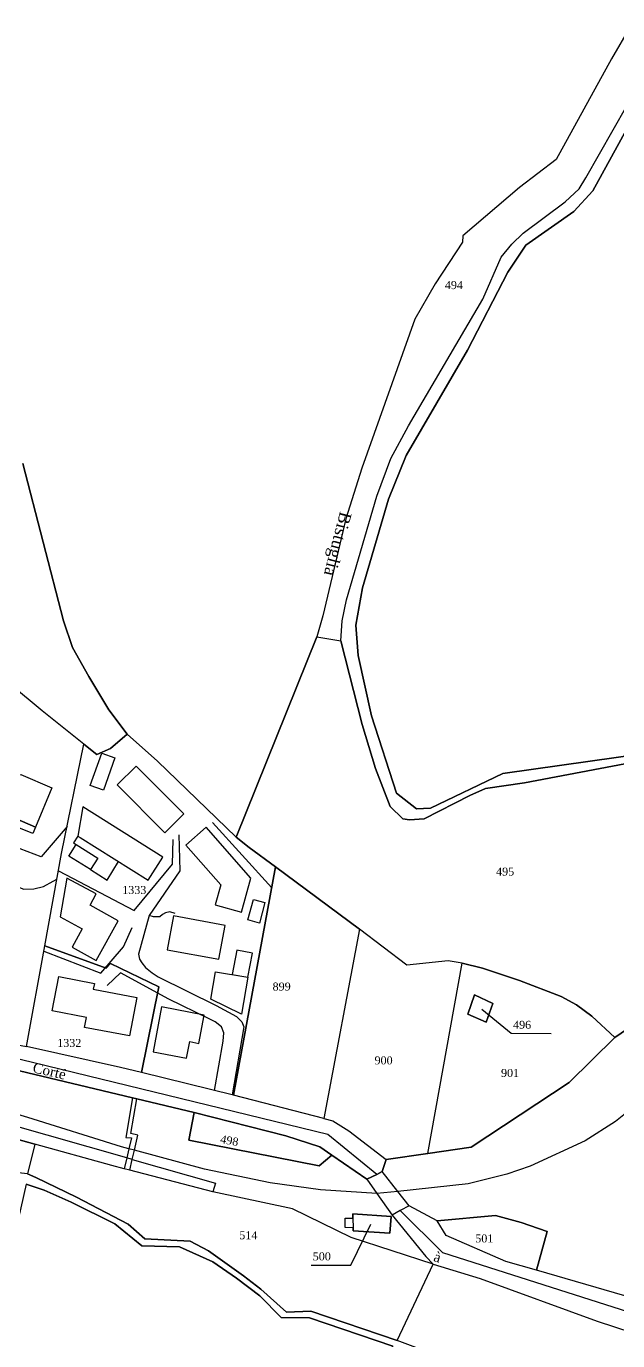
# Model space of a CAD drawing. Extents: x 1206804 to 1210977, y 6152742 to 6157901.
# Drawn here: x 1208997.2 to 1209145.1, y 6153739.8 to 6154068.4 of the extents above; entities that cross this region are included whole.
import ezdxf

# ---------------------------------------------------------------- set-up
doc = ezdxf.new("R2010")
doc.units = 0
doc.linetypes.add('CONTINU', pattern=[0])
for name, color, linetype in [('1LIEUDIT', 7, 'CONTINU'), ('1PARCELLE', 7, 'CONTINU'), ('1SUBDSECT', 7, 'CONTINU'), ('1TRONFLUV', 7, 'CONTINU'), ('1TROUPARCELLE', 7, 'CONTINU'), ('1ZONCOMM', 7, 'CONTINU'), ('3BATIDUR', 7, 'CONTINU'), ('3BATILEGER', 7, 'CONTINU'), ('3CHEMIN', 7, 'CONTINU'), ('3FLECHEPAR', 7, 'CONTINU'), ('3PARCELLETEX', 7, 'CONTINU'), ('3PISCINE', 7, 'CONTINUOUS'), ('3SNCF', 7, 'CONTINU'), ('3TOPOLINE', 7, 'CONTINU'), ('3TRONFLUVTEX', 7, 'CONTINU'), ('3ZONCOMMTEX', 7, 'CONTINU')]:
    doc.layers.add(name, color=color, linetype=linetype)
doc.styles.get("Standard").update_dxf_attribs({"font": 'Times New Roman'})

msp = doc.modelspace()

# ---------------------------------------------------------------- linework, layer by layer
at = {"layer": '1LIEUDIT'}
for points in [[(1209159.45, 6153887.69), (1209116.31, 6153881.64), (1209098.25, 6153872.98), (1209094.73, 6153872.81), (1209089.77, 6153876.66), (1209083.52, 6153896), (1209080.14, 6153911.09), (1209079.59, 6153918.66), (1209081.25, 6153928.05), (1209087.71, 6153950.17), (1209092.19, 6153961.07), (1209107.48, 6153987.45), (1209117.57, 6154006.93), (1209122.05, 6154013.69), (1209134.1, 6154022.09), (1209138.81, 6154027.2), (1209156.08, 6154058.67)], [(1208995.47, 6153807.3), (1209023.69, 6153800.58), (1209024.82, 6153800.32), (1209039.17, 6153796.91), (1209062.1, 6153791.09), (1209070.56, 6153788.29), (1209073.56, 6153786.22), (1209082.3, 6153780.21), (1209084.81, 6153781.42), (1209086.19, 6153782.1), (1209087.13, 6153785.13), (1209097.59, 6153786.67), (1209108.37, 6153788.23), (1209132.93, 6153804.4), (1209144.34, 6153815.6), (1209170.5, 6153833.54)], [(1209170.5, 6153833.54), (1209144.34, 6153815.6), (1209132.93, 6153804.4), (1209108.37, 6153788.23), (1209097.59, 6153786.67), (1209087.13, 6153785.13), (1209086.19, 6153782.1), (1209084.81, 6153781.42), (1209082.3, 6153780.21), (1209073.56, 6153786.22), (1209070.56, 6153788.29), (1209062.1, 6153791.09), (1209039.17, 6153796.91), (1209024.82, 6153800.32), (1209023.69, 6153800.58), (1208995.47, 6153807.3)]]:
    msp.add_lwpolyline(points, dxfattribs=at)
at = {"layer": '1PARCELLE'}
for points in [[(1209148.26, 6154068.36), (1209143.53, 6154060.25), (1209129.63, 6154035.05), (1209120.53, 6154028.05), (1209106.3, 6154015.99), (1209106.28, 6154014.37), (1209099.43, 6154004.01), (1209094.29, 6153995.15), (1209081.04, 6153957.91), (1209077.1, 6153945.23), (1209071.3, 6153921.05), (1209069.8, 6153915.74), (1209049.68, 6153865.69), (1209029.95, 6153884.73), (1209022.37, 6153891.4), (1209017.82, 6153897.49), (1209012.84, 6153905.88), (1209008.74, 6153913.08), (1209006.47, 6153919.73), (1208996.27, 6153959.06)], [(1209148.26, 6154068.36), (1209143.53, 6154060.25), (1209129.63, 6154035.05), (1209120.53, 6154028.05), (1209106.3, 6154015.99), (1209106.28, 6154014.37), (1209099.43, 6154004.01), (1209094.29, 6153995.15), (1209081.04, 6153957.91), (1209077.1, 6153945.23), (1209071.3, 6153921.05), (1209069.8, 6153915.74), (1209069.8, 6153915.74), (1209075.78, 6153914.73), (1209076.13, 6153919.73), (1209077.19, 6153925.01), (1209084.84, 6153950.91), (1209088.28, 6153960.33), (1209092.7, 6153968.48), (1209111.3, 6154000.14), (1209115.93, 6154010.68), (1209118.58, 6154013.92), (1209121.4, 6154016.65), (1209131.91, 6154024.47), (1209135.38, 6154027.72), (1209137.04, 6154030.45), (1209150.73, 6154054.47)], [(1208996.27, 6153959.06), (1209006.47, 6153919.73), (1209008.74, 6153913.08), (1209012.84, 6153905.88), (1209017.82, 6153897.49), (1209022.37, 6153891.4), (1209018.18, 6153887.86), (1209014.77, 6153886.38), (1209011.53, 6153888.98), (1209001.16, 6153897.31), (1208993.21, 6153903.89)], [(1209170.5, 6153833.54), (1209144.34, 6153815.6), (1209138.6, 6153820.94), (1209134.77, 6153823.76), (1209130.89, 6153825.9), (1209120.5, 6153829.85), (1209111.27, 6153832.97), (1209106.17, 6153834.23), (1209106.17, 6153834.23), (1209102.62, 6153834.81), (1209092.32, 6153833.67), (1209080.49, 6153842.72), (1209059.51, 6153858.25), (1209052.86, 6153863.13), (1209049.68, 6153865.69), (1209069.8, 6153915.74), (1209075.78, 6153914.73), (1209081.16, 6153893.89), (1209084.47, 6153882.85), (1209088.14, 6153873.33), (1209091.29, 6153870.26), (1209093, 6153870), (1209096.69, 6153870.29), (1209108.11, 6153876.13), (1209111.96, 6153877.83), (1209121.77, 6153879.28), (1209154.71, 6153885.5)], [(1208995.47, 6153807.3), (1209023.69, 6153800.58), (1209024.82, 6153800.32), (1209039.17, 6153796.91), (1209037.79, 6153789.97), (1209070.43, 6153783.58), (1209073.56, 6153786.22), (1209082.3, 6153780.21), (1209084.81, 6153781.42), (1209086.19, 6153782.1), (1209087.13, 6153785.13), (1209097.59, 6153786.67), (1209108.37, 6153788.23), (1209132.93, 6153804.4), (1209144.34, 6153815.6), (1209170.5, 6153833.54)], [(1209156.56, 6153748.23), (1209124.71, 6153757.5), (1209124.71, 6153757.5), (1209127.37, 6153767.13), (1209120.94, 6153769.38), (1209114.5, 6153771.11), (1209099.91, 6153769.78), (1209092.91, 6153773.57), (1209090.69, 6153772.37), (1209088.62, 6153771.24), (1209097.06, 6153760.88), (1209098.89, 6153759.01), (1209078.43, 6153765.64), (1209063.75, 6153772.77), (1209043.78, 6153777.09), (1209023.04, 6153782.46), (1209021.6, 6153782.84), (1209018.59, 6153783.62), (1208999.31, 6153788.96), (1208953.63, 6153801.67)], [(1209128.34, 6153725.51), (1209089.9, 6153739.92), (1209068.29, 6153747.23), (1209062.21, 6153746.96), (1209055.84, 6153752.73), (1209051.5, 6153756.05), (1209042.73, 6153762.33), (1209038.17, 6153764.7), (1209026.8, 6153765.33), (1209022.6, 6153768.94), (1209009.74, 6153775.76), (1208999.53, 6153780.61), (1208997.42, 6153781.54), (1208981.12, 6153783.36)], [(1208997.12, 6153778.99), (1209001.62, 6153777.48), (1209008.38, 6153774.46), (1209019.29, 6153769.03), (1209026.09, 6153763.6), (1209035.51, 6153763.35), (1209043.84, 6153759.52), (1209049.72, 6153755.5), (1209055.56, 6153751.05), (1209060.87, 6153745.64), (1209067.96, 6153745.59), (1209088.78, 6153738.51)], [(1209147.68, 6153698.6), (1209134.29, 6153709.62), (1209134.44, 6153711.52), (1209133.91, 6153716.77), (1209128.34, 6153725.51), (1209089.9, 6153739.92), (1209098.89, 6153759.01), (1209110.66, 6153755.38), (1209139.9, 6153744.74), (1209166.15, 6153736.14)]]:
    msp.add_lwpolyline(points, dxfattribs=at)
for points in [[(1208997.19, 6153813.37), (1209001.76, 6153838.5), (1209005.96, 6153861.63), (1209011.53, 6153888.98), (1209001.16, 6153897.31), (1208993.21, 6153903.89), (1208988.39, 6153905.66), (1208984.12, 6153908.98), (1208983.7, 6153908.5), (1208983.24, 6153903.77), (1208982.7, 6153897.97), (1208982.25, 6153893.36), (1208981.98, 6153888.86), (1208981.38, 6153883.44), (1208981.33, 6153881.07), (1208981.13, 6153867.33), (1208979.99, 6153853.25), (1208977.16, 6153818.23), (1208977.09, 6153817.1), (1208997.19, 6153813.37)], [(1209001.76, 6153838.5), (1209005.96, 6153861.63), (1209011.53, 6153888.98), (1209014.77, 6153886.38), (1209018.18, 6153887.86), (1209022.37, 6153891.4), (1209029.95, 6153884.73), (1209049.68, 6153865.69), (1209052.86, 6153863.13), (1209059.51, 6153858.25), (1209048.95, 6153801.22), (1209025.95, 6153806.84), (1209030.33, 6153828.25), (1209018.24, 6153834.15), (1209017.16, 6153832.96), (1209001.76, 6153838.5)], [(1209080.49, 6153842.72), (1209071.59, 6153795.41), (1209048.95, 6153801.22), (1209059.51, 6153858.25), (1209080.49, 6153842.72)], [(1209106.17, 6153834.23), (1209102.62, 6153834.81), (1209092.32, 6153833.67), (1209080.49, 6153842.72), (1209071.59, 6153795.41), (1209073.82, 6153794.84), (1209077.81, 6153792.3), (1209087.13, 6153785.13), (1209097.59, 6153786.67), (1209106.17, 6153834.23)], [(1209025.95, 6153806.84), (1209020.73, 6153808.11), (1208997.19, 6153813.37), (1209001.76, 6153838.5), (1209017.16, 6153832.96), (1209018.24, 6153834.15), (1209030.33, 6153828.25), (1209025.95, 6153806.84)], [(1209106.17, 6153834.23), (1209111.27, 6153832.97), (1209120.5, 6153829.85), (1209130.89, 6153825.9), (1209134.77, 6153823.76), (1209138.6, 6153820.94), (1209144.34, 6153815.6), (1209132.93, 6153804.4), (1209108.37, 6153788.23), (1209097.59, 6153786.67), (1209106.17, 6153834.23)], [(1209113.81, 6153824.09), (1209109.25, 6153826.28), (1209107.54, 6153821.45), (1209112.15, 6153819.48), (1209113.81, 6153824.09)], [(1208999.31, 6153788.96), (1208997.42, 6153781.54), (1208981.12, 6153783.36), (1208952.49, 6153783.07), (1208943.02, 6153785.84), (1208914.02, 6153790.19), (1208918.31, 6153808.09), (1208943.55, 6153803.94), (1208953.63, 6153801.67), (1208999.31, 6153788.96)], [(1209073.56, 6153786.22), (1209070.43, 6153783.58), (1209037.79, 6153789.97), (1209039.17, 6153796.91), (1209062.1, 6153791.09), (1209070.56, 6153788.29), (1209073.56, 6153786.22)], [(1209089.9, 6153739.92), (1209098.89, 6153759.01), (1209078.43, 6153765.64), (1209063.75, 6153772.77), (1209043.78, 6153777.09), (1209023.04, 6153782.46), (1209021.6, 6153782.84), (1209018.59, 6153783.62), (1208999.31, 6153788.96), (1208997.42, 6153781.54), (1208999.53, 6153780.61), (1209009.74, 6153775.76), (1209022.6, 6153768.94), (1209026.8, 6153765.33), (1209038.17, 6153764.7), (1209042.73, 6153762.33), (1209051.5, 6153756.05), (1209055.84, 6153752.73), (1209062.21, 6153746.96), (1209068.29, 6153747.23), (1209089.9, 6153739.92)], [(1208990.25, 6153748.64), (1208981.18, 6153714.97), (1209001.93, 6153706.84), (1209018.9, 6153702.36), (1209068.22, 6153687.8), (1209083.85, 6153728.37), (1209088.78, 6153738.51), (1209067.96, 6153745.59), (1209060.87, 6153745.64), (1209055.56, 6153751.05), (1209049.72, 6153755.5), (1209043.84, 6153759.52), (1209035.51, 6153763.35), (1209026.09, 6153763.6), (1209019.29, 6153769.03), (1209008.38, 6153774.46), (1209001.62, 6153777.48), (1208997.12, 6153778.99), (1208990.25, 6153748.64)], [(1209078.85, 6153770.44), (1209078.82, 6153771.56), (1209088.42, 6153770.91), (1209088.08, 6153766.73), (1209078.93, 6153767.32), (1209078.91, 6153768.05), (1209076.86, 6153768.15), (1209076.91, 6153770.47), (1209078.85, 6153770.44)], [(1209099.91, 6153769.78), (1209114.5, 6153771.11), (1209120.94, 6153769.38), (1209127.37, 6153767.13), (1209124.71, 6153757.5), (1209117.06, 6153759.64), (1209102.12, 6153766.14), (1209099.91, 6153769.78)]]:
    msp.add_lwpolyline(points, close=True, dxfattribs=at)
at = {"layer": '1SUBDSECT'}
msp.add_lwpolyline([(1209156.08, 6154058.67), (1209138.81, 6154027.2), (1209134.1, 6154022.09), (1209122.05, 6154013.69), (1209117.57, 6154006.93), (1209107.48, 6153987.45), (1209092.19, 6153961.07), (1209087.71, 6153950.17), (1209081.25, 6153928.05), (1209079.59, 6153918.66), (1209080.14, 6153911.09), (1209083.52, 6153896), (1209089.77, 6153876.66), (1209094.73, 6153872.81), (1209098.25, 6153872.98), (1209116.31, 6153881.64), (1209159.45, 6153887.69)], dxfattribs=at)
at = {"layer": '1TRONFLUV'}
for points in [[(1209156.08, 6154058.67), (1209138.81, 6154027.2), (1209134.1, 6154022.09), (1209122.05, 6154013.69), (1209117.57, 6154006.93), (1209107.48, 6153987.45), (1209092.19, 6153961.07), (1209087.71, 6153950.17), (1209081.25, 6153928.05), (1209079.59, 6153918.66), (1209080.14, 6153911.09), (1209083.52, 6153896), (1209089.77, 6153876.66), (1209094.73, 6153872.81), (1209098.25, 6153872.98), (1209116.31, 6153881.64), (1209159.45, 6153887.69)], [(1209154.71, 6153885.5), (1209121.77, 6153879.28), (1209111.96, 6153877.83), (1209108.11, 6153876.13), (1209096.69, 6153870.29), (1209093, 6153870), (1209091.29, 6153870.26), (1209088.14, 6153873.33), (1209084.47, 6153882.85), (1209081.16, 6153893.89), (1209075.78, 6153914.73), (1209076.13, 6153919.73), (1209077.19, 6153925.01), (1209084.84, 6153950.91), (1209088.28, 6153960.33), (1209092.7, 6153968.48), (1209111.3, 6154000.14), (1209115.93, 6154010.68), (1209118.58, 6154013.92), (1209121.4, 6154016.65), (1209131.91, 6154024.47), (1209135.38, 6154027.72), (1209137.04, 6154030.45), (1209150.73, 6154054.47)]]:
    msp.add_lwpolyline(points, dxfattribs=at)
at = {"layer": '1TROUPARCELLE'}
for points in [[(1209107.54, 6153821.45), (1209109.25, 6153826.28), (1209113.81, 6153824.09), (1209112.15, 6153819.48), (1209107.54, 6153821.45)], [(1209078.93, 6153767.32), (1209078.91, 6153768.05), (1209076.86, 6153768.15), (1209076.91, 6153770.47), (1209078.85, 6153770.44), (1209078.82, 6153771.56), (1209088.42, 6153770.91), (1209088.08, 6153766.73), (1209078.93, 6153767.32)]]:
    msp.add_lwpolyline(points, close=True, dxfattribs=at)
at = {"layer": '1ZONCOMM'}
for points in [[(1209084.81, 6153781.42), (1209072.55, 6153791.41), (1208972.29, 6153815.79), (1208873.09, 6153830.03), (1208844.77, 6153836.74), (1208769.47, 6153855.88), (1208718.42, 6153875.72), (1208694.74, 6153882.04), (1208666.66, 6153884.04), (1208650.07, 6153885.95), (1208611.32, 6153895.31), (1208594.24, 6153902.52), (1208592.75, 6153903.15), (1208585.52, 6153906.2), (1208529.5, 6153927.39), (1208502.19, 6153947.49), (1208466.67, 6153963.43), (1208441.66, 6153972.83), (1208421.28, 6153978.32)], [(1209084.81, 6153781.42), (1209072.55, 6153791.41), (1208972.29, 6153815.79), (1208873.09, 6153830.03), (1208844.77, 6153836.74), (1208769.47, 6153855.88), (1208718.42, 6153875.72), (1208694.74, 6153882.04), (1208666.66, 6153884.04), (1208650.07, 6153885.95), (1208611.32, 6153895.31), (1208594.24, 6153902.52), (1208592.75, 6153903.15), (1208585.52, 6153906.2), (1208529.5, 6153927.39), (1208502.19, 6153947.49), (1208466.67, 6153963.43), (1208441.66, 6153972.83), (1208421.28, 6153978.32)], [(1209240.1, 6153691.98), (1209233.56, 6153699.16), (1209226.17, 6153710.52), (1209214.49, 6153722.54), (1209198.28, 6153728.97), (1209174.98, 6153738.32), (1209101.33, 6153761.83), (1209090.69, 6153772.37)]]:
    msp.add_lwpolyline(points, dxfattribs=at)
at = {"layer": '3BATIDUR'}
for points in [[(1209031.83, 6153866.82), (1209036.52, 6153871.49), (1209024.6, 6153883.46), (1209019.91, 6153878.8), (1209031.83, 6153866.82)], [(1208984.59, 6153881.95), (1208994.95, 6153881.15), (1208995.77, 6153881.33), (1209003.52, 6153878.03), (1208999.43, 6153868.21), (1208991.63, 6153871.62), (1208983.72, 6153872.26), (1208984.59, 6153881.95)], [(1209027.65, 6153854.91), (1209031.3, 6153860.73), (1209011.31, 6153873.28), (1209010.06, 6153865.95), (1209010.66, 6153865.58), (1209027.65, 6153854.91)], [(1209053.32, 6153855.49), (1209042.17, 6153868.19), (1209037.08, 6153863.7), (1209045.8, 6153853.77), (1209044.39, 6153848.78), (1209051, 6153846.98), (1209053.32, 6153855.49)], [(1209014.63, 6153834.85), (1209020.13, 6153844.82), (1209013.11, 6153848.72), (1209014.66, 6153851.56), (1209007.3, 6153855.49), (1209005.59, 6153845.81), (1209011.15, 6153842.75), (1209008.62, 6153838.17), (1209014.63, 6153834.85)], [(1209033.99, 6153846.05), (1209032.4, 6153837.58), (1209045.3, 6153835.17), (1209046.9, 6153843.64), (1209033.99, 6153846.05)], [(1209003.65, 6153822.28), (1209005.29, 6153830.87), (1209014.21, 6153829.16), (1209013.92, 6153827.68), (1209024.82, 6153825.6), (1209022.98, 6153816.01), (1209011.72, 6153818.16), (1209012.19, 6153820.65), (1209003.65, 6153822.28)], [(1209044.48, 6153832.06), (1209052.52, 6153830.71), (1209050.97, 6153821.43), (1209043.34, 6153825.23), (1209044.48, 6153832.06)], [(1209109.25, 6153826.28), (1209113.81, 6153824.09), (1209112.15, 6153819.48), (1209107.54, 6153821.45), (1209109.25, 6153826.28)], [(1209031, 6153823.27), (1209028.86, 6153812.06), (1209037.24, 6153810.45), (1209038.04, 6153814.59), (1209040.31, 6153814.15), (1209041.67, 6153821.23), (1209031, 6153823.27)], [(1209078.82, 6153771.56), (1209078.85, 6153770.44), (1209078.91, 6153768.05), (1209078.93, 6153767.32), (1209088.08, 6153766.73), (1209088.42, 6153770.91), (1209078.82, 6153771.56)]]:
    msp.add_lwpolyline(points, close=True, dxfattribs=at)
at = {"layer": '3BATILEGER'}
msp.add_lwpolyline([(1208983.72, 6153872.26), (1208991.63, 6153871.62), (1208999.43, 6153868.21), (1208998.76, 6153866.61), (1208991, 6153869.79), (1208983.56, 6153870.53), (1208983.72, 6153872.26)], close=True, dxfattribs=at)
at = {"layer": '3CHEMIN'}
for points in [[(1209022.27, 6153785.56), (1208963.07, 6153802.4)], [(1209023.69, 6153800.58), (1209022.09, 6153790.63), (1209023.49, 6153790.59), (1209022.81, 6153787.8), (1209022.27, 6153785.56)], [(1209023.66, 6153785.17), (1209024.19, 6153787.43), (1209025.06, 6153791.23), (1209023.34, 6153791.61), (1209024.82, 6153800.32)], [(1209022.27, 6153785.56), (1209021.6, 6153782.84)], [(1209023.66, 6153785.17), (1209022.27, 6153785.56)], [(1209023.04, 6153782.46), (1209023.66, 6153785.17)], [(1209023.66, 6153785.17), (1209044.51, 6153779.24), (1209043.78, 6153777.09)], [(1209092.91, 6153773.57), (1209090.08, 6153777.16), (1209086.19, 6153782.1)], [(1209082.3, 6153780.21), (1209084.82, 6153776.63), (1209088.62, 6153771.24)]]:
    msp.add_lwpolyline(points, dxfattribs=at)
at = {"layer": '3FLECHEPAR'}
for points in [[(1209128.45, 6153816.58), (1209118.45, 6153816.6), (1209111.08, 6153822.61)], [(1209068.36, 6153758.72), (1209078.35, 6153758.71), (1209083.3, 6153768.96)]]:
    msp.add_lwpolyline(points, dxfattribs=at)
at = {"layer": '3PISCINE'}
for points in [[(1209016.06, 6153886.66), (1209019.32, 6153885.5), (1209016.45, 6153877.42), (1209013.17, 6153878.58), (1209016.06, 6153886.66)], [(1209009.6, 6153863.88), (1209015.04, 6153860.49), (1209013.23, 6153857.59), (1209007.79, 6153860.98), (1209009.6, 6153863.88)], [(1209056.84, 6153849.33), (1209055.44, 6153844.21), (1209052.54, 6153845.01), (1209053.94, 6153850.13), (1209056.84, 6153849.33)], [(1209052.52, 6153830.71), (1209053.75, 6153836.72), (1209049.81, 6153837.46), (1209048.66, 6153831.36), (1209052.52, 6153830.71)]]:
    msp.add_lwpolyline(points, close=True, dxfattribs=at)
at = {"layer": '3SNCF'}
msp.add_lwpolyline([(1209149.54, 6153798.63), (1209144.5, 6153794.61), (1209136.94, 6153789.82), (1209123.19, 6153783.5), (1209117.36, 6153781.43), (1209107.63, 6153779.02), (1209090.08, 6153777.16), (1209084.82, 6153776.63), (1209070.7, 6153777.53), (1209058.12, 6153779.28), (1209041.72, 6153782.7), (1209024.19, 6153787.43), (1209022.81, 6153787.8), (1209020.98, 6153788.3), (1208997.57, 6153795.62), (1208980.77, 6153800.66)], dxfattribs=at)
at = {"layer": '3TOPOLINE'}
for points in [[(1209043.71, 6153869.4), (1209058.54, 6153853)], [(1209007.34, 6153868.39), (1209000.9, 6153860.79), (1208995.66, 6153862.74), (1208991.24, 6153863.82), (1208989.11, 6153863.37), (1208988.68, 6153862.24), (1208988.6, 6153860.12), (1208989.47, 6153857.62), (1208991.22, 6153855.79), (1208994.38, 6153853.52), (1208996.51, 6153852.68), (1208999.07, 6153852.75), (1209001.48, 6153853.35), (1209003.89, 6153854.69), (1209004.79, 6153855.2)], [(1209010.06, 6153865.95), (1209009, 6153864.25), (1209009.6, 6153863.88)], [(1209035.32, 6153866.25), (1209035.58, 6153857.3), (1209027.92, 6153846.13)], [(1209005.18, 6153857.32), (1209024.14, 6153847.38), (1209033.72, 6153858.93), (1209033.89, 6153865.13)], [(1209013.23, 6153857.59), (1209017.35, 6153854.99), (1209020.23, 6153859.58)], [(1209027.92, 6153846.13), (1209025.22, 6153836.42), (1209025.44, 6153835.2), (1209026.08, 6153834.25), (1209026.98, 6153833.09), (1209028.63, 6153831.83), (1209030.12, 6153830.78), (1209044.63, 6153823.6), (1209049.69, 6153820.88), (1209051.07, 6153819.56), (1209051.56, 6153818.29), (1209048.6, 6153801.31)], [(1209034.37, 6153846.64), (1209033.05, 6153847), (1209031.94, 6153846.79), (1209031.25, 6153846.41), (1209030.56, 6153845.78), (1209028.98, 6153845.77), (1209027.92, 6153846.13)], [(1209001.52, 6153837.19), (1209015.76, 6153831.73), (1209021.44, 6153838.25), (1209023.64, 6153843.09)], [(1209044.19, 6153802.38), (1209046.43, 6153814.7), (1209046.55, 6153816.79), (1209045.97, 6153818.31), (1209044.37, 6153819.57), (1209042.71, 6153820.39), (1209032.83, 6153825.22), (1209020.71, 6153831.82), (1209017.36, 6153828.63)]]:
    msp.add_lwpolyline(points, dxfattribs=at)

# ---------------------------------------------------------------- texts
at = {"layer": '3PARCELLETEX'}
for s, p in [('494', (1209101.82, 6154002.68)), ('495', (1209114.63, 6153856.1)), ('899', (1209058.75, 6153827.36)), ('496', (1209118.88, 6153817.8)), ('900', (1209084.24, 6153808.91)), ('901', (1209115.87, 6153805.77)), ('514', (1209050.41, 6153765.21)), ('501', (1209109.43, 6153764.42)), ('500', (1209068.78, 6153759.93))]:
    msp.add_text(s, height=2, dxfattribs=at).set_placement(p)
for s, rotation, p in [('1333', 360, (1209021.14, 6153851.5)), ('1332', 360, (1209004.89, 6153813.27)), ('498', 349.8, (1209045.55, 6153789.3))]:
    msp.add_text(s, height=2, rotation=rotation, dxfattribs=at).set_placement(p)
at = {"layer": '3TRONFLUVTEX'}
msp.add_text('Bistuglia', height=3, rotation=255.5, dxfattribs=at).set_placement((1209075.65, 6153947.26))
at = {"layer": '3ZONCOMMTEX'}
for s, rotation, p in [('Corté', 346.8, (1208998.58, 6153806.99)), ('Corté', 346.8, (1208998.58, 6153806.99)), ('à ', 342.6, (1209098.82, 6153759.81))]:
    msp.add_text(s, height=2.5, rotation=rotation, dxfattribs=at).set_placement(p)

doc.saveas('drawing.dxf')
